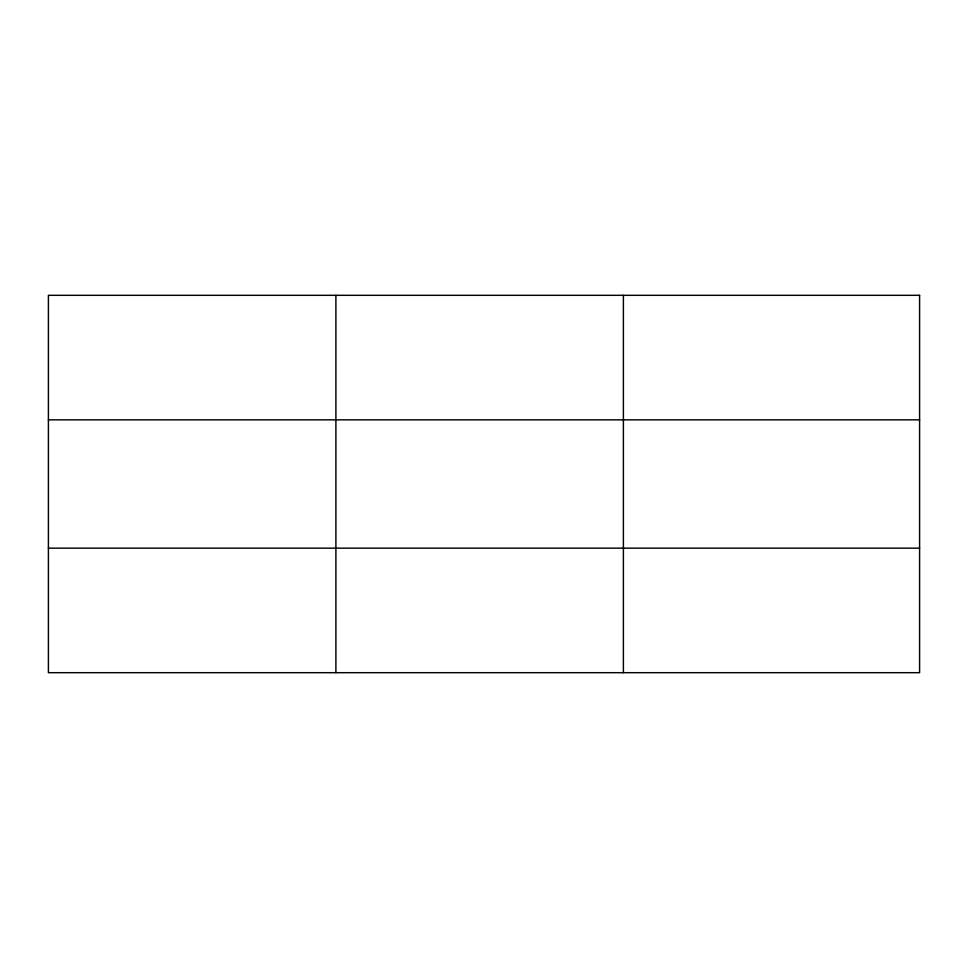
<?xml version="1.0" encoding="UTF-8"?>
<svg xmlns="http://www.w3.org/2000/svg" width="968" height="968" viewBox="0 0 968 968"><rect width="100%" height="100%" fill="white"/><g stroke="black" fill="none" stroke-linecap="round" stroke-linejoin="round"><path stroke-width="1.45" d="M623.392 672.687L623.392 295.313M48.4 419.846L919.6 419.846M48.4 548.154L919.6 548.154M335.896 295.313L335.896 672.687M919.6 295.313L919.6 672.687L48.4 672.687L48.4 295.313L919.6 295.313"/></g></svg>
